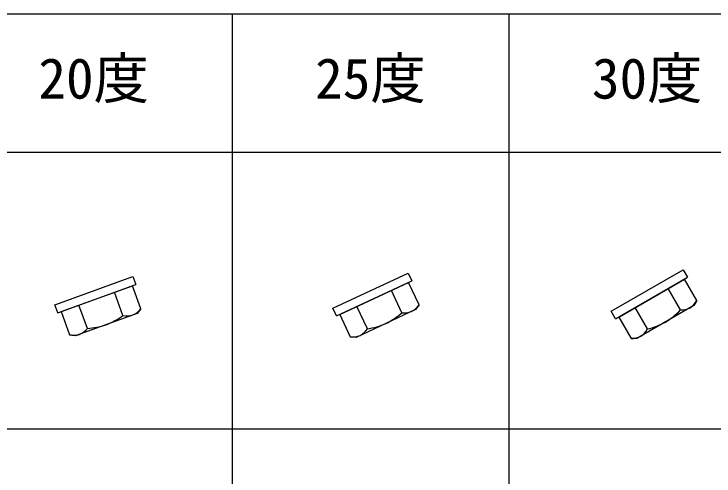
# Model space of a CAD drawing. Units: millimetres, scale not verified. Extents: x -780 to 780, y -520 to 556.
# Drawn here: x -403.1 to -200.7, y 386.4 to 520 of the extents above; entities that cross this region are included whole.
import ezdxf
from ezdxf.enums import TextEntityAlignment as Align

# ---------------------------------------------------------------- set-up
doc = ezdxf.new("R2010")
doc.units = ezdxf.units.MM
doc.header["$LTSCALE"] = 4
doc.layers.add('0-0', color=3, linetype='Continuous')
doc.layers.add('F-0', color=4, linetype='Continuous')
doc.styles.add('ＭＳ ゴシック', font='')
doc.styles.get('ＭＳ ゴシック').set_extended_font_data('MS Gothic')

msp = doc.modelspace()

# ---------------------------------------------------------------- linework, layer by layer
at = {"layer": '0-0'}
for p, q in [((-209.608, 446), (-208.358, 443.835)), ((-368.724, 444.104), (-367.869, 441.755)), ((-289.124, 445.071), (-288.068, 442.806)), ((-229.142, 431.835), (-208.358, 443.835)), ((-228.25, 432.35), (-209.25, 443.32)), ((-205.674, 437.127), (-209.25, 443.32)), ((-390.421, 433.547), (-367.869, 441.755)), ((-389.453, 433.899), (-368.837, 441.403)), ((-366.391, 434.683), (-368.837, 441.403)), ((-309.819, 432.663), (-288.068, 442.806)), ((-308.885, 433.098), (-289.002, 442.37)), ((-285.979, 435.889), (-289.002, 442.37)), ((-371.545, 432.807), (-373.991, 439.527)), ((-290.95, 433.571), (-293.973, 440.052)), ((-210.424, 434.384), (-214, 440.577)), ((-205.674, 437.127), (-206.523, 435.657)), ((-381.853, 429.055), (-384.299, 435.775)), ((-300.892, 428.935), (-303.914, 435.416)), ((-285.979, 435.889), (-286.953, 434.499)), ((-219.924, 428.899), (-223.5, 435.093)), ((-389.453, 433.899), (-387.007, 427.179)), ((-366.391, 434.683), (-367.482, 433.382)), ((-308.885, 433.098), (-305.863, 426.617)), ((-228.25, 432.35), (-224.674, 426.157))]:
    msp.add_line(p, q, dxfattribs=at)
for points in [[(-229.142, 431.835), (-230.392, 434), (-209.608, 446)], [(-390.421, 433.547), (-391.276, 435.896), (-368.724, 444.104)], [(-309.819, 432.663), (-310.876, 434.929), (-289.124, 445.071)], [(-206.523, 435.657), (-222.977, 426.157), (-224.674, 426.157)], [(-367.482, 433.382), (-385.336, 426.884), (-387.007, 427.179)], [(-286.953, 434.499), (-304.172, 426.469), (-305.863, 426.617)]]:
    msp.add_lwpolyline(points, dxfattribs=at)
for centre, radius, start, end in [((-210.53, 439.667), 5.48, 302.005, 332.375), ((-290.595, 438.843), 5.48, 297.005, 327.375), ((-370.731, 438.028), 5.48, 292.005, 322.375), ((-304.032, 448.127), 19.57, 295.642, 311.946), ((-290.247, 439.004), 5.478, 262.618, 292.994), ((-224.725, 447.745), 19.57, 300.642, 316.946), ((-210.197, 439.858), 5.478, 267.618, 297.994), ((-383.308, 448.448), 19.57, 290.642, 306.946), ((-370.371, 438.157), 5.478, 257.618, 287.994), ((-386.192, 432.399), 5.478, 292.006, 322.382), ((-382.896, 448.597), 19.57, 273.054, 289.358), ((-303.634, 448.312), 19.57, 278.054, 294.358), ((-224.345, 447.963), 19.57, 283.054, 299.358), ((-385.833, 432.532), 5.48, 257.625, 287.995), ((-305.159, 432.052), 5.48, 262.625, 292.995), ((-305.506, 431.888), 5.478, 297.006, 327.382), ((-224.778, 431.439), 5.478, 302.006, 332.382), ((-224.447, 431.632), 5.48, 267.625, 297.995)]:
    msp.add_arc(centre, radius, start, end, dxfattribs=at)
at = {"layer": 'F-0', "color": 6}
for p, q in [((-780, 520), (780, 520)), ((-780, 480), (780, 480))]:
    msp.add_line(p, q, dxfattribs=at)
at = {"layer": 'F-0'}
for p, q in [((-340, 520), (-340, -520)), ((-260, 520), (-260, -520)), ((-740, 400), (780, 400))]:
    msp.add_line(p, q, dxfattribs=at)

# ---------------------------------------------------------------- texts
at = {"layer": 'F-0', "color": 7, "style": 'ＭＳ ゴシック'}
for s, p in [('20度', (-396, 492)), ('25度', (-316, 492)), ('30度', (-236, 492))]:
    msp.add_text(s, height=11.73, dxfattribs=at).set_placement(p, align=Align.BOTTOM_LEFT)

doc.saveas('drawing.dxf')
